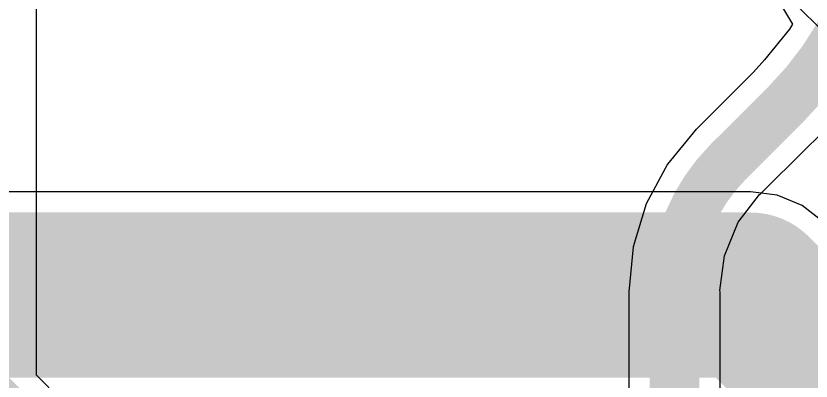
# Model space of a CAD drawing. Header units: millimetres. Extents: x -41 to 155, y -111 to 87.
# Drawn here: x -18.08 to -11.98, y -6.15 to -3.34 of the extents above; entities that cross this region are included whole.
import ezdxf

# ---------------------------------------------------------------- set-up
doc = ezdxf.new("R2010")
doc.units = ezdxf.units.MM
for name, color, linetype in [('BottomLayer', 5, 'Continuous'), ('Mechanical1', 6, 'Continuous'), ('Mechanical2', 216, 'Continuous'), ('TopLayer', 1, 'Continuous')]:
    doc.layers.add(name, color=color, linetype=linetype)

msp = doc.modelspace()

# ---------------------------------------------------------------- linework, layer by layer
at = {"layer": 'BottomLayer'}
for p, q in [((-12.81759438, -2.53235968), (-10.12132596, -5.2286281)), ((-12.44601778, -4.692205499999999), (-20.6502, -4.692205499999999)), ((-12.44599746, -4.692202959999999), (-12.44601778, -4.692205499999999)), ((-12.34322144, -4.705736079999999), (-12.44599746, -4.692202959999999)), ((-12.24044542, -4.71926666), (-12.34322144, -4.705736079999999)), ((-12.04889894, -4.798608639999999), (-12.24044542, -4.71926666)), ((-11.88441616, -4.924818699999999), (-12.04889894, -4.798608639999999))]:
    msp.add_line(p, q, dxfattribs=at)
at = {"layer": 'BottomLayer', "const_width": 1.27}
for points in [[(-20.6502, -5.4864), (-12.44599746, -5.4864)], [(-12.44599746, -5.4864), (-11.12519746, -6.8072)]]:
    msp.add_lwpolyline(points, dxfattribs=at)
at = {"layer": 'BottomLayer', "const_width": 0.635}
msp.add_lwpolyline([(-12.76349746, -5.4864, 1), (-12.12849746, -5.4864, 1)], format="xyb", close=True, dxfattribs=at)
msp.add_lwpolyline([(-12.76349746, -5.4864, 1), (-12.12849746, -5.4864, 1)], format="xyb", close=True, dxfattribs=at)
at = {"layer": 'Mechanical1', "const_width": 0.254}
msp.add_lwpolyline([(-26.73261862, 19.82835506, -3.064050539179198), (-27.01640773999999, -19.42715952)], format="xyb", dxfattribs=at)
at = {"layer": 'Mechanical2', "const_width": 0.254}
msp.add_lwpolyline([(-27.77328456, 19.43499542, -3.216015777354795), (-28.0670254, -19.00832622)], format="xyb", dxfattribs=at)
at = {"layer": 'TopLayer'}
for p, q in [((-17.9244371, -6.10216458), (-17.9244371, 2.64341864)), ((-12.20021436, -3.2777938), (-12.1240931, -3.40479634)), ((-12.1240931, -3.40479634), (-12.14494904, -3.44381328)), ((-12.14494904, -3.44381328), (-12.33769186, -3.6786693)), ((-12.33769186, -3.6786693), (-12.4211715, -3.77318524)), ((-12.4211715, -3.77318778), (-12.50928664, -3.861310539999999)), ((-12.4211715, -3.77318524), (-12.4211715, -3.77318778)), ((-12.50928664, -3.861310539999999), (-12.86191992, -4.213941279999999)), ((-12.86317722, -4.21268398), (-13.08261798, -4.48007486)), ((-12.86191992, -4.213941279999999), (-12.86317722, -4.21268398)), ((-12.01653426, -4.357425879999999), (-11.92517554, -4.26917612)), ((-12.36748352, -4.70837768), (-12.01653426, -4.357425879999999)), ((-13.08261798, -4.48007486), (-13.24567836, -4.78514156)), ((-12.53922054, -4.9270666), (-12.3755531, -4.7137701)), ((-12.3755531, -4.7137701), (-12.36748352, -4.70837768)), ((-13.24567836, -4.78514156), (-13.34609218, -5.116154359999999)), ((-12.64578116, -5.18432542), (-12.53922054, -4.9270666)), ((-13.34609218, -5.116154359999999), (-13.3799961, -5.46039802)), ((-12.6808738, -5.45088572), (-12.64578116, -5.18432542)), ((-13.3799961, -5.46039802), (-13.3782181, -5.46039802)), ((-13.3782181, -5.46039802), (-13.3782181, -7.771401779999999)), ((-12.6789815, -5.46039802), (-12.6808738, -5.45088572)), ((-12.6789815, -7.771401779999999), (-12.6789815, -5.46039802)), ((-17.20916294, -6.81743874), (-17.9244371, -6.10216458))]:
    msp.add_line(p, q, dxfattribs=at)
at = {"layer": 'TopLayer', "const_width": 0.3809999999999999}
for points in [[(-11.43, -2.2243542, -0.198912367379658), (-12.17394822, -4.02040598)], [(-13.0285998, -5.46039802, -0.198912367379658), (-12.61470172, -4.461159479999999)]]:
    msp.add_lwpolyline(points, format="xyb", dxfattribs=at)
at = {"layer": 'TopLayer'}
for points, const_width in [([(-12.61470172, -4.461159479999999), (-12.17394822, -4.02040598)], 0.3809999999999999), ([(-13.0285998, -8.67380028), (-13.0285998, -5.46039802)], 0.3809999999999999), ([(-18.3388, -6.2738), (-17.3736, -7.238999999999999)], 0.508)]:
    msp.add_lwpolyline(points, dxfattribs=dict(at, const_width=const_width))
at = {"layer": 'TopLayer', "const_width": 0.1905}
for points in [[(-12.26919822, -4.02040598, 1), (-12.07869822, -4.02040598, 1)], [(-12.26919822, -4.02040598, 1), (-12.07869822, -4.02040598, 1)], [(-12.70995172, -4.461159479999999, 1), (-12.51945172, -4.461159479999999, 1)], [(-12.70995172, -4.461159479999999, 1), (-12.51945172, -4.461159479999999, 1)], [(-13.1238498, -5.46039802, 1), (-12.9333498, -5.46039802, 1)], [(-13.1238498, -5.46039802, 1), (-12.9333498, -5.46039802, 1)]]:
    msp.add_lwpolyline(points, format="xyb", close=True, dxfattribs=at)

doc.saveas('drawing.dxf')
